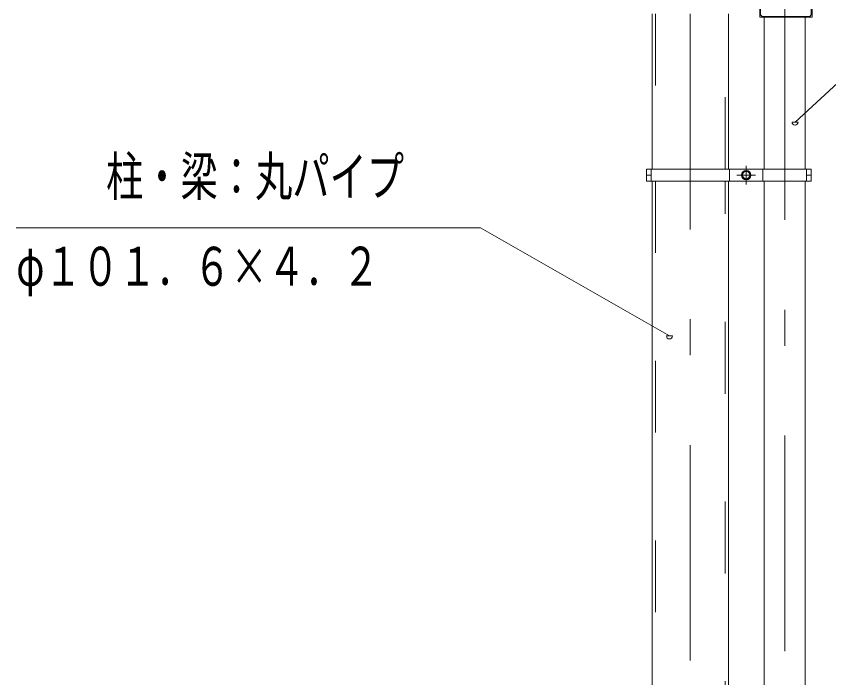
# Model space of a CAD drawing. Units: millimetres, scale not verified. Extents: x -25244 to 25244, y -10500 to 10500.
# Drawn here: x 18544 to 21257, y 3943 to 6152 of the extents above; entities that cross this region are included whole.
import ezdxf
from ezdxf.enums import TextEntityAlignment as Align

# ---------------------------------------------------------------- set-up
doc = ezdxf.new("R2010")
doc.units = ezdxf.units.MM
doc.header["$LTSCALE"] = 60
doc.linetypes.add('USER2', pattern=[10, 4, -6])
doc.linetypes.add('USER3', pattern=[24, 12, -5, 2, -5])
for name, color, linetype, lineweight in [('0-6_2-02BOLD', 7, 'Continuous', 18), ('0-7_2-12HIDDEN', 3, 'USER2', 18), ('0-8_2-22CENTER', 3, 'USER3', 18), ('0-A_2-52DIM', 3, 'Continuous', 18)]:
    doc.layers.add(name, color=color, linetype=linetype, lineweight=lineweight)
doc.styles.add('ＭＳ ゴシック', font='')
doc.styles.get('ＭＳ ゴシック').set_extended_font_data('MS Gothic')

msp = doc.modelspace()

# ---------------------------------------------------------------- linework, layer by layer
at = {"layer": '0-6_2-02BOLD'}
for p, q in [((20667.45, 6159.93), (20667.45, 5641.42)), ((20921.46, 5641.42), (20921.46, 6159.93)), ((21040.85, 6148.3), (21040.85, 5641.42)), ((21178.35, 5641.42), (21178.35, 6148.3)), ((20663.45, 5641.42), (20663.45, 5601.43)), ((20925.46, 5601.43), (20925.46, 5641.42)), ((21036.84, 5641.42), (21036.84, 5601.43)), ((21182.34, 5601.43), (21182.34, 5641.42)), ((20663.45, 5621.42), (20648.2, 5621.42)), ((21182.34, 5621.42), (21197.6, 5621.42)), ((20667.45, 5601.43), (20667.45, 2152.13)), ((20921.46, 1891.42), (20921.46, 5601.43)), ((21040.85, 5601.43), (21040.85, 1891.42)), ((21178.35, 1891.42), (21178.35, 5601.43))]:
    msp.add_line(p, q, dxfattribs=at)
for points in [[(21029.04, 6156.3), (21029.04, 6260.8), (21026.05, 6260.8), (21026.05, 6148.3), (21201.05, 6148.3), (21201.05, 6260.8), (21198.05, 6260.8), (21198.05, 6156.3), (21193.05, 6151.3), (21034.05, 6151.3)], [(21197.6, 5601.43), (21197.6, 5641.42), (20648.2, 5641.42), (20648.2, 5601.43)], [(20993.65, 5628.64), (20993.65, 5614.21), (20981.15, 5606.99), (20968.65, 5614.21), (20968.65, 5628.64), (20981.15, 5635.86)]]:
    msp.add_lwpolyline(points, close=True, dxfattribs=at)
for radius in [15.62, 12.25]:
    msp.add_circle((20981.15, 5621.42), radius, dxfattribs=at)
at = {"layer": '0-7_2-12HIDDEN'}
for p, q in [((20677.96, 6159.93), (20677.96, 5641.42)), ((20910.95, 5641.42), (20910.95, 6159.93)), ((20677.96, 5601.43), (20677.96, 2152.43)), ((20910.95, 1891.42), (20910.95, 5601.43))]:
    msp.add_line(p, q, dxfattribs=at)
at = {"layer": '0-8_2-22CENTER'}
for p, q in [((20794.46, 6159.93), (20794.46, -1155.07)), ((20981.15, 5652.67), (20981.15, 5590.18)), ((21012.4, 5621.42), (20949.9, 5621.42))]:
    msp.add_line(p, q, dxfattribs=at)
msp.add_lwpolyline([(21109.6, 6191.68), (21109.6, 1559.63), (21416.46, 1447.94)], dxfattribs=at)
at = {"layer": '0-A_2-52DIM'}
for p, q in [((21154.04, 5798.04), (21134.04, 5798.04)), ((20734.78, 5084.06), (20714.78, 5084.06))]:
    msp.add_line(p, q, dxfattribs=at)
for points in [[(23844.46, 6444.93), (21844.46, 6444.93), (21144.05, 5798.04)], [(20724.78, 5084.06), (20094.46, 5444.93), (18544.45, 5444.93)]]:
    msp.add_lwpolyline(points, dxfattribs=at)
for centre in [(21144.04, 5798.04), (20724.78, 5084.06)]:
    msp.add_arc(centre, 10, 180, 0, dxfattribs=at)

# ---------------------------------------------------------------- texts
at = {"layer": '0-A_2-52DIM', "color": 7, "style": 'ＭＳ ゴシック', "width": 0.7}
for s, p in [('柱・梁：丸パイプ', (18844.45, 5512.7)), ('φ１０１．６×４．２', (18544.45, 5212.7))]:
    msp.add_text(s, height=130.2, dxfattribs=at).set_placement(p, align=Align.BOTTOM_LEFT)

doc.saveas('drawing.dxf')
